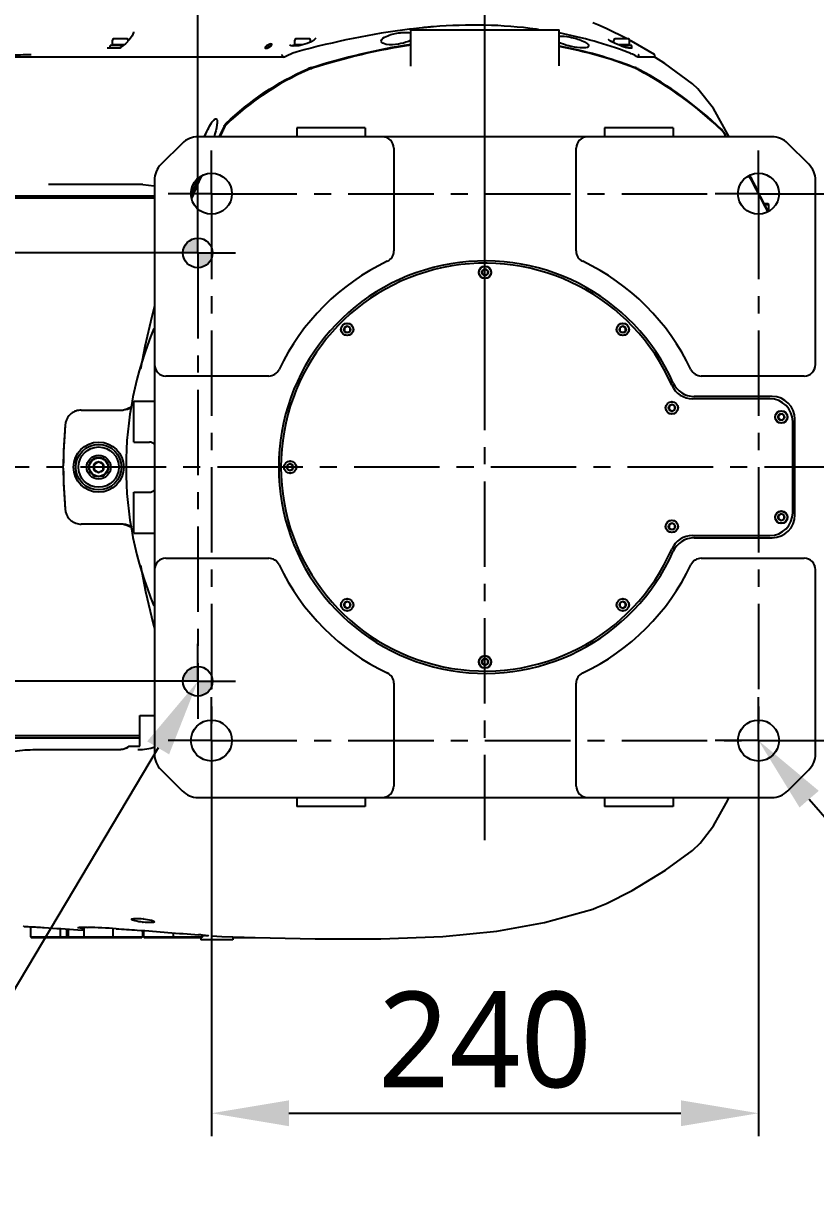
# Model space of a CAD drawing. Header units: millimetres. Extents: x 5828 to 6704, y 123 to 421.
# Drawn here: x 6432.13 to 6449.51, y 300.82 to 326.63 of the extents above; entities that cross this region are included whole.
import ezdxf
from ezdxf import colors
from ezdxf.entities.mleader import LeaderData, LeaderLine
from ezdxf.math import Vec2, Vec3

# ---------------------------------------------------------------- set-up
doc = ezdxf.new("R2010")
doc.units = ezdxf.units.MM
doc.linetypes.add('BANKLINE1', pattern=[5.5, 4, -1.5])
doc.linetypes.add('CENTER', pattern=[0.6, 0.375, -0.075, 0.075, -0.075])
for name, color, linetype in [('00_COMPONENTS', 7, 'BANKLINE1'), ('DIM', 7, 'Continuous'), ('HATCH', 7, 'Continuous'), ('中心线', 7, 'Continuous'), ('外形图', 7, 'Continuous')]:
    doc.layers.add(name, color=color, linetype=linetype)
doc.styles.add('微软雅黑', font='msyh.ttc', dxfattribs={"height": 2.1})
doc.dimstyles.new('尺寸标注_1_20比例', dxfattribs={"dimtxt": 2.1, "dimasz": 1.7, "dimexe": 0.5, "dimexo": 0.4, "dimgap": 0.5, "dimtad": 1, "dimdec": 1, "dimlfac": 20, "dimdsep": 46, "dimtxsty": '微软雅黑', "dimcen": 0.09, "dimadec": 0, "dimazin": 0, "dimtp": 0.01, "dimtm": 0.01, "dimtfac": 1, "dimtdec": 1, "dimtofl": 0, "dimtmove": 0, "dimatfit": 3, "dimfxl": 1, "dimtolj": 1, "dimarcsym": 0})

# ---------------------------------------------------------------- blocks, each defined once
blk = doc.blocks.new('*D1318')
at = {"layer": 'Defpoints', "color": 0}
for p in [(6448.255, 322.891), (6459.806, 322.891), (6448.255, 310.891)]:
    blk.add_point(p, dxfattribs=at)
at = {"layer": '外形图', "color": 0, "linetype": 'Continuous', "lineweight": -2}
for p, q in [((6448.655, 322.891), (6460.306, 322.891)), ((6459.806, 312.591), (6459.806, 321.191)), ((6448.655, 310.891), (6460.306, 310.891))]:
    blk.add_line(p, q, dxfattribs=at)
at = {"layer": '外形图', "color": 0}
for points in [[(6460.089, 321.191), (6459.522, 321.191), (6459.806, 322.891)], [(6459.522, 312.591), (6460.089, 312.591), (6459.806, 310.891)]]:
    blk.add_solid(points, dxfattribs=at)
at = {"layer": '外形图', "color": 0, "insert": (6457.135, 316.891), "char_height": 2.1, "attachment_point": 2, "rotation": 90, "style": '微软雅黑'}
blk.add_mtext('\\A1;240', dxfattribs=at)
blk = doc.blocks.new('*D1319')
at = {"layer": 'Defpoints', "color": 0}
for p in [(6436.255, 310.891), (6448.255, 310.891), (6448.255, 302.711)]:
    blk.add_point(p, dxfattribs=at)
at = {"layer": '外形图', "color": 0, "linetype": 'Continuous', "lineweight": -2}
for p, q in [((6436.255, 310.491), (6436.255, 302.211)), ((6448.255, 310.491), (6448.255, 302.211)), ((6437.955, 302.711), (6446.555, 302.711))]:
    blk.add_line(p, q, dxfattribs=at)
at = {"layer": '外形图', "color": 0}
for points in [[(6437.955, 302.994), (6437.955, 302.427), (6436.255, 302.711)], [(6446.555, 302.427), (6446.555, 302.994), (6448.255, 302.711)]]:
    blk.add_solid(points, dxfattribs=at)
at = {"layer": '外形图', "color": 0, "insert": (6442.255, 305.381), "char_height": 2.1, "attachment_point": 2, "style": '微软雅黑'}
blk.add_mtext('\\A1;240', dxfattribs=at)
blk = doc.blocks.new('*D1370')
at = {"layer": 'Defpoints', "color": 0}
for p in [(6435.955, 321.591), (6425.059, 312.191), (6435.955, 312.191)]:
    blk.add_point(p, dxfattribs=at)
at = {"layer": 'DIM', "color": 0, "lineweight": -2}
for p, q in [((6425.059, 321.591), (6425.059, 336.301)), ((6435.555, 321.591), (6424.559, 321.591)), ((6425.059, 319.891), (6425.059, 313.891)), ((6435.555, 312.191), (6424.559, 312.191))]:
    blk.add_line(p, q, dxfattribs=at)
at = {"layer": 'DIM', "color": 0}
for points in [[(6425.342, 319.891), (6424.776, 319.891), (6425.059, 321.591)], [(6424.776, 313.891), (6425.342, 313.891), (6425.059, 312.191)]]:
    blk.add_solid(points, dxfattribs=at)
at = {"layer": 'DIM', "color": 0, "insert": (6423.468, 329.796), "char_height": 2.1, "attachment_point": 5, "rotation": 90, "style": '微软雅黑'}
blk.add_mtext('\\A1;\\A1;188±0.05', dxfattribs=at)
blk = doc.blocks.new('*D1371')
at = {"layer": 'Defpoints', "color": 0}
for p in [(6442.255, 331.592), (6442.255, 325.534), (6435.955, 321.591)]:
    blk.add_point(p, dxfattribs=at)
at = {"layer": 'DIM', "color": 0, "lineweight": -2}
for p, q in [((6435.955, 321.991), (6435.955, 332.092)), ((6442.255, 325.934), (6442.255, 332.092)), ((6434.255, 331.592), (6432.555, 331.592)), ((6435.955, 331.592), (6442.255, 331.592)), ((6442.255, 331.592), (6456.959, 331.592)), ((6443.955, 331.592), (6445.655, 331.592))]:
    blk.add_line(p, q, dxfattribs=at)
at = {"layer": 'DIM', "color": 0}
for points in [[(6434.255, 331.309), (6434.255, 331.875), (6435.955, 331.592)], [(6443.955, 331.875), (6443.955, 331.309), (6442.255, 331.592)]]:
    blk.add_solid(points, dxfattribs=at)
at = {"layer": 'DIM', "color": 0, "insert": (6450.457, 333.183), "char_height": 2.1, "attachment_point": 5, "style": '微软雅黑'}
blk.add_mtext('\\A1;\\A1;126±0.03', dxfattribs=at)
blk = doc.blocks.new('*D1372')
at = {"layer": 'Defpoints', "color": 0}
for p in [(6442.255, 337.297), (6409.405, 317.541), (6442.255, 317.541)]:
    blk.add_point(p, dxfattribs=at)
at = {"layer": 'DIM', "color": 0, "lineweight": -2}
for p, q in [((6409.405, 317.941), (6409.405, 337.797)), ((6442.255, 317.941), (6442.255, 337.797)), ((6411.105, 337.297), (6440.555, 337.297))]:
    blk.add_line(p, q, dxfattribs=at)
at = {"layer": 'DIM', "color": 0}
for points in [[(6411.105, 337.58), (6411.105, 337.013), (6409.405, 337.297)], [(6440.555, 337.013), (6440.555, 337.58), (6442.255, 337.297)]]:
    blk.add_solid(points, dxfattribs=at)
at = {"layer": 'DIM', "color": 0, "insert": (6425.83, 338.883), "char_height": 2.1, "attachment_point": 5, "style": '微软雅黑'}
blk.add_mtext('\\A1;657', dxfattribs=at)

msp = doc.modelspace()

# ---------------------------------------------------------------- hatches: boundary and pattern name
at = {"layer": 'HATCH', "linetype": 'ByBlock', "ltscale": 20}
h = msp.add_hatch(color=256, dxfattribs=at)
h.dxf.hatch_style = 1
h.paths.add_polyline_path([(6435.9551, 321.5911), (6435.9551, 321.9161, 0.4142136), (6435.6301, 321.5911)])
h = msp.add_hatch(color=256, dxfattribs=at)
h.dxf.hatch_style = 1
h.paths.add_polyline_path([(6435.9551, 321.5911), (6435.9551, 321.2661, 0.4142136), (6436.2801, 321.5911)])
h = msp.add_hatch(color=256, dxfattribs=at)
h.dxf.hatch_style = 1
h.paths.add_polyline_path([(6435.9551, 312.191), (6435.9551, 312.516, 0.4142136), (6435.6301, 312.191)])
h = msp.add_hatch(color=256, dxfattribs=at)
h.dxf.hatch_style = 1
h.paths.add_polyline_path([(6435.9551, 312.191), (6435.9551, 311.866, 0.4142136), (6436.2801, 312.191)])

# ---------------------------------------------------------------- linework, layer by layer
at = {"layer": '00_COMPONENTS', "linetype": 'CENTER', "ltscale": 5}
for p, q in [((6442.2552, 308.7029), (6442.2552, 325.5337)), ((6436.2551, 322.8911), (6436.2551, 310.891)), ((6448.2552, 322.8911), (6448.2552, 310.891)), ((6435.9551, 321.5911), (6435.9551, 312.191)), ((6436.2551, 310.891), (6448.2552, 310.891))]:
    msp.add_line(p, q, dxfattribs=at)
at = {"layer": '中心线', "linetype": 'CENTER', "ltscale": 5}
msp.add_line((6456.2586, 316.891), (6393.9368, 316.891), dxfattribs=at)
at = {"layer": '外形图', "linetype": 'Continuous'}
for p, q in [((6440.6288, 326.5053), (6440.599, 326.5017)), ((6440.6301, 325.6888), (6440.6301, 326.4912)), ((6440.6303, 326.4912), (6443.8801, 326.4912)), ((6440.8959, 326.5345), (6440.876, 326.5325)), ((6441.1237, 326.5551), (6441.1038, 326.5534)), ((6443.4013, 326.499), (6443.3816, 326.5018)), ((6443.8802, 325.6981), (6443.8802, 326.4912)), ((6444.9151, 326.5205), (6444.9151, 326.5205)), ((6445.376, 326.2887), (6444.9151, 326.5205)), ((6434.0826, 326.1584), (6434.0826, 326.2637)), ((6434.4026, 326.2887), (6434.1076, 326.2887)), ((6434.456, 326.2729), (6434.368, 326.1832)), ((6434.4276, 326.244), (6434.4276, 326.2637)), ((6434.5476, 326.4419), (6434.5476, 326.4424)), ((6438.0826, 326.1584), (6438.0826, 326.2637)), ((6438.4026, 326.2887), (6438.1076, 326.2887)), ((6438.4276, 326.2206), (6438.4276, 326.2637)), ((6445.0827, 326.2036), (6445.0827, 326.2637)), ((6445.4027, 326.2887), (6445.1077, 326.2887)), ((6445.4277, 326.1584), (6445.4277, 326.2637)), ((6433.9635, 326.0912), (6434.0328, 326.0912)), ((6434.035, 326.0912), (6434.0328, 326.0912)), ((6434.3149, 326.1412), (6434.0351, 326.1412)), ((6434.0351, 326.0912), (6434.0351, 326.1412)), ((6434.0351, 326.0912), (6434.056, 326.0912)), ((6434.0826, 326.1584), (6434.0449, 326.1448)), ((6434.056, 326.0912), (6434.1522, 326.0912)), ((6434.3367, 326.1584), (6434.0826, 326.1584)), ((6434.1522, 326.0912), (6434.243, 326.0912)), ((6434.2445, 326.0914), (6434.2424, 326.0912)), ((6434.2496, 326.0926), (6434.2445, 326.0914)), ((6434.25, 326.0927), (6434.2655, 326.0981)), ((6434.2689, 326.1046), (6434.2552, 326.0954)), ((6434.368, 326.1832), (6434.2689, 326.1046)), ((6437.9784, 326.1494), (6437.9731, 326.1592)), ((6438.0018, 326.1385), (6437.9784, 326.1494)), ((6438.0112, 326.1362), (6438.0019, 326.1384)), ((6438.0496, 326.1317), (6438.0112, 326.1362)), ((6438.1785, 326.1412), (6438.0351, 326.1412)), ((6438.0351, 326.1334), (6438.0351, 326.1412)), ((6438.0826, 326.1584), (6438.045, 326.1448)), ((6438.1273, 326.1338), (6438.0496, 326.1317)), ((6438.2578, 326.1584), (6438.0826, 326.1584)), ((6438.1685, 326.1391), (6438.1273, 326.1338)), ((6438.2493, 326.1558), (6438.1685, 326.1391)), ((6445.2406, 326.1379), (6445.1622, 326.1684)), ((6445.4277, 326.1584), (6445.1878, 326.1584)), ((6445.4752, 326.1412), (6445.2322, 326.1412)), ((6445.3698, 326.0984), (6445.3594, 326.1009)), ((6445.4042, 326.0912), (6445.4778, 326.0912)), ((6445.4277, 326.1584), (6445.4653, 326.1448)), ((6445.4752, 326.0912), (6445.4752, 326.1412)), ((6445.4949, 326.0912), (6445.4778, 326.0912)), ((6433.8803, 325.8912), (6429.4853, 325.8912)), ((6434.11, 325.8912), (6433.8803, 325.8912)), ((6437.8551, 325.8912), (6434.11, 325.8912)), ((6437.8078, 325.9302), (6437.8081, 325.9162)), ((6445.9811, 325.8912), (6445.6076, 325.8912)), ((6445.6221, 325.9039), (6445.6255, 325.9162)), ((6445.6256, 325.927), (6445.6255, 325.9162)), ((6445.9788, 325.9405), (6445.9723, 325.947)), ((6445.9817, 325.9301), (6445.9788, 325.9405)), ((6445.9817, 325.9162), (6445.9817, 325.9276)), ((6438.4497, 325.662), (6438.4597, 325.6651)), ((6445.6174, 325.629), (6445.6322, 325.6211)), ((6446.8077, 325.3011), (6446.8047, 325.3035)), ((6446.9279, 325.1953), (6446.8047, 325.3034)), ((6447.2654, 324.7607), (6446.9279, 325.1953)), ((6447.2656, 324.7604), (6447.2654, 324.7607)), ((6447.609, 324.1411), (6447.2656, 324.7604)), ((6436.5336, 324.3741), (6436.5417, 324.3903)), ((6438.1301, 324.3411), (6438.1301, 324.1411)), ((6439.63, 324.3411), (6438.1302, 324.3411)), ((6439.6301, 324.3411), (6439.6301, 324.1411)), ((6444.8802, 324.3411), (6444.8802, 324.1411)), ((6446.3801, 324.3411), (6444.8803, 324.3411)), ((6446.3802, 324.3411), (6446.3802, 324.1411)), ((6447.4796, 324.2589), (6447.4926, 324.2378)), ((6435.6086, 323.9947), (6435.1515, 323.5376)), ((6448.5481, 324.1411), (6435.9622, 324.1411)), ((6449.3588, 323.5376), (6448.9017, 323.9947)), ((6436.2551, 322.8911), (6436.2551, 323.8411)), ((6440.2551, 323.8911), (6440.2551, 321.6345)), ((6444.2552, 321.6345), (6444.2552, 323.8911)), ((6448.2552, 322.8911), (6448.2552, 323.8411)), ((6435.0051, 323.184), (6435.0051, 310.5981)), ((6448.1469, 323.1209), (6448.0564, 323.2902)), ((6448.1552, 323.1053), (6448.1469, 323.1209)), ((6448.1552, 323.1253), (6448.1633, 323.1093)), ((6449.5053, 319.1411), (6449.5053, 323.184)), ((6434.7496, 323.0911), (6432.6799, 323.0911)), ((6436.2551, 322.8911), (6435.3051, 322.8911)), ((6436.2551, 322.8911), (6436.2551, 321.9411)), ((6448.2552, 322.8911), (6447.3052, 322.8911)), ((6448.2552, 322.8911), (6449.2053, 322.8911)), ((6448.2552, 322.8911), (6448.2552, 321.9411)), ((6435.0051, 322.8411), (6429.38, 322.8411)), ((6435.0051, 322.7911), (6429.38, 322.7911)), ((6448.4652, 322.6661), (6448.3849, 322.6661)), ((6448.4802, 322.6511), (6448.3925, 322.6511)), ((6448.4802, 322.6511), (6448.4652, 322.6661)), ((6448.4802, 322.5042), (6448.4802, 322.6511)), ((6435.9551, 321.5911), (6435.9551, 322.4161)), ((6435.9551, 321.5911), (6435.1301, 321.5911)), ((6435.9551, 321.5911), (6436.7801, 321.5911)), ((6435.9551, 321.5911), (6435.9551, 320.7661)), ((6442.2552, 321.2378), (6442.193, 321.202)), ((6442.193, 321.202), (6442.193, 321.1302)), ((6442.193, 321.1302), (6442.2552, 321.0943)), ((6442.3173, 321.202), (6442.2552, 321.2378)), ((6442.2552, 321.0943), (6442.3173, 321.1302)), ((6442.3173, 321.1302), (6442.3173, 321.202)), ((6439.2322, 319.9857), (6439.1701, 319.9498)), ((6439.1701, 319.9498), (6439.1701, 319.8781)), ((6439.1701, 319.8781), (6439.2322, 319.8422)), ((6439.2944, 319.9498), (6439.2322, 319.9857)), ((6439.2322, 319.8422), (6439.2944, 319.8781)), ((6439.2944, 319.8781), (6439.2944, 319.9498)), ((6445.2781, 319.9857), (6445.2159, 319.9498)), ((6445.2159, 319.9498), (6445.2159, 319.8781)), ((6445.2159, 319.8781), (6445.2781, 319.8422)), ((6445.3402, 319.9498), (6445.2781, 319.9857)), ((6445.2781, 319.8422), (6445.3402, 319.8781)), ((6445.3402, 319.8781), (6445.3402, 319.9498)), ((6449.5053, 319.0425), (6449.5053, 319.0428)), ((6437.5117, 318.8911), (6435.2551, 318.8911)), ((6449.2553, 318.8911), (6446.9986, 318.8911)), ((6434.5551, 318.3411), (6435.0051, 318.3411)), ((6434.5551, 317.441), (6434.5551, 318.3411)), ((6446.3552, 318.2628), (6446.2931, 318.2269)), ((6446.2931, 318.2269), (6446.2931, 318.1552)), ((6446.4174, 318.2269), (6446.3552, 318.2628)), ((6446.4174, 318.1552), (6446.4174, 318.2269)), ((6448.5052, 318.3911), (6446.8105, 318.3911)), ((6448.5552, 318.4411), (6446.843, 318.4411)), ((6433.3944, 318.1411), (6434.3144, 318.1411)), ((6446.2931, 318.1552), (6446.3552, 318.1193)), ((6446.3552, 318.1193), (6446.4174, 318.1552)), ((6448.7553, 318.0628), (6448.6931, 318.0269)), ((6448.6931, 318.0269), (6448.6931, 317.9552)), ((6448.8174, 318.0269), (6448.7553, 318.0628)), ((6448.8174, 317.9552), (6448.8174, 318.0269)), ((6448.6931, 317.9552), (6448.7553, 317.9193)), ((6448.7553, 317.9193), (6448.8174, 317.9552)), ((6449.0053, 315.891), (6449.0053, 317.8911)), ((6449.0553, 315.841), (6449.0553, 317.9411)), ((6434.5551, 317.441), (6434.8951, 317.441)), ((6433.7801, 317.0055), (6433.6809, 316.9483)), ((6433.6809, 316.9483), (6433.6809, 316.8338)), ((6433.8792, 316.9483), (6433.7801, 317.0055)), ((6433.8792, 316.8338), (6433.8792, 316.9483)), ((6437.9801, 316.9628), (6437.918, 316.9269)), ((6437.918, 316.9269), (6437.918, 316.8552)), ((6438.0422, 316.9269), (6437.9801, 316.9628)), ((6438.0422, 316.8552), (6438.0422, 316.9269)), ((6433.0051, 316.8649), (6433.0051, 316.9172)), ((6433.6809, 316.8338), (6433.7801, 316.7765)), ((6433.7801, 316.7765), (6433.8792, 316.8338)), ((6437.918, 316.8552), (6437.9801, 316.8193)), ((6437.9801, 316.8193), (6438.0422, 316.8552)), ((6434.5551, 316.341), (6434.8951, 316.341)), ((6434.5551, 315.441), (6434.5551, 316.341)), ((6433.0457, 315.9607), (6433.0457, 315.9607)), ((6434.3144, 315.641), (6433.3944, 315.641)), ((6446.3552, 315.6628), (6446.2931, 315.6269)), ((6446.4174, 315.6269), (6446.3552, 315.6628)), ((6448.7553, 315.8628), (6448.6931, 315.8269)), ((6448.6931, 315.8269), (6448.6931, 315.7551)), ((6448.6931, 315.7551), (6448.7553, 315.7193)), ((6448.8174, 315.8269), (6448.7553, 315.8628)), ((6448.7553, 315.7193), (6448.8174, 315.7551)), ((6448.8174, 315.7551), (6448.8174, 315.8269)), ((6434.5551, 315.441), (6435.0051, 315.441)), ((6446.2931, 315.6269), (6446.2931, 315.5551)), ((6446.2931, 315.5551), (6446.3552, 315.5193)), ((6446.3552, 315.5193), (6446.4174, 315.5551)), ((6446.4174, 315.5551), (6446.4174, 315.6269)), ((6446.8105, 315.391), (6448.5052, 315.391)), ((6446.843, 315.341), (6448.5552, 315.341)), ((6435.2551, 314.891), (6437.5117, 314.891)), ((6446.9986, 314.891), (6449.2553, 314.891)), ((6449.5053, 314.7392), (6449.5053, 314.7395)), ((6449.5053, 310.5981), (6449.5053, 314.641)), ((6439.2322, 313.9399), (6439.1701, 313.904)), ((6439.1701, 313.904), (6439.1701, 313.8322)), ((6439.1701, 313.8322), (6439.2322, 313.7964)), ((6439.2944, 313.904), (6439.2322, 313.9399)), ((6439.2322, 313.7964), (6439.2944, 313.8322)), ((6439.2944, 313.8322), (6439.2944, 313.904)), ((6445.2781, 313.9399), (6445.2159, 313.904)), ((6445.2159, 313.904), (6445.2159, 313.8322)), ((6445.2159, 313.8322), (6445.2781, 313.7964)), ((6445.3402, 313.904), (6445.2781, 313.9399)), ((6445.2781, 313.7964), (6445.3402, 313.8322)), ((6445.3402, 313.8322), (6445.3402, 313.904)), ((6435.9551, 312.191), (6435.9551, 313.016)), ((6442.2552, 312.6877), (6442.193, 312.6519)), ((6442.193, 312.6519), (6442.193, 312.5801)), ((6442.193, 312.5801), (6442.2552, 312.5442)), ((6442.3173, 312.6519), (6442.2552, 312.6877)), ((6442.2552, 312.5442), (6442.3173, 312.5801)), ((6442.3173, 312.5801), (6442.3173, 312.6519)), ((6435.9551, 312.191), (6435.1301, 312.191)), ((6435.9551, 312.191), (6436.7801, 312.191)), ((6435.9551, 312.191), (6435.9551, 311.366)), ((6440.2551, 312.1476), (6440.2551, 309.8909)), ((6444.2552, 309.8909), (6444.2552, 312.1476)), ((6436.2551, 310.891), (6436.2551, 311.841)), ((6448.2552, 310.891), (6448.2552, 311.841)), ((6434.6861, 311.441), (6435.0051, 311.441)), ((6434.6861, 310.766), (6434.6861, 311.441)), ((6434.6861, 310.991), (6429.38, 310.991)), ((6434.6861, 310.941), (6429.3801, 310.941)), ((6434.4095, 310.7394), (6434.3722, 310.7166)), ((6434.3854, 310.7237), (6434.4095, 310.7394)), ((6434.4095, 310.7394), (6434.4104, 310.7401)), ((6434.4104, 310.7401), (6434.4301, 310.7564)), ((6434.4402, 310.766), (6434.6861, 310.766)), ((6436.2551, 310.891), (6435.3051, 310.891)), ((6436.2551, 310.891), (6437.2051, 310.891)), ((6436.2551, 310.891), (6436.2551, 309.9409)), ((6448.2552, 310.891), (6447.3052, 310.891)), ((6448.2552, 310.891), (6449.2053, 310.891)), ((6448.2552, 310.891), (6448.2552, 309.9409)), ((6432.3336, 310.691), (6434.2629, 310.691)), ((6434.3123, 310.696), (6434.2629, 310.691)), ((6434.3722, 310.7166), (6434.3123, 310.696)), ((6435.1515, 310.2445), (6435.6086, 309.7874)), ((6448.9017, 309.7874), (6449.3588, 310.2445)), ((6435.9622, 309.6409), (6448.5481, 309.6409)), ((6438.1301, 309.6409), (6438.1301, 309.4409)), ((6439.6301, 309.6409), (6439.6301, 309.4409)), ((6444.8802, 309.6409), (6444.8802, 309.4409)), ((6446.3802, 309.6409), (6446.3802, 309.4409)), ((6439.63, 309.4409), (6438.1302, 309.4409)), ((6446.3801, 309.4409), (6444.8803, 309.4409)), ((6447.2656, 309.0218), (6447.2657, 309.022)), ((6446.2167, 308.0445), (6446.8077, 308.481)), ((6446.7143, 308.4068), (6446.7267, 308.4166)), ((6446.804, 308.4781), (6446.8077, 308.4811)), ((6444.6185, 307.1933), (6444.6178, 307.193)), ((6444.9224, 307.315), (6444.921, 307.3144)), ((6432.1323, 306.8115), (6432.1319, 306.8116)), ((6432.283, 306.8044), (6432.283, 306.5809)), ((6432.933, 306.7642), (6432.933, 306.5809)), ((6433.0729, 306.7554), (6433.0729, 306.5809)), ((6433.1095, 306.7531), (6433.1095, 306.5809)), ((6433.3199, 306.7399), (6433.454, 306.7318)), ((6433.454, 306.7618), (6433.4075, 306.7676)), ((6433.454, 306.7933), (6433.454, 306.5809)), ((6434.0937, 306.7647), (6434.0937, 306.5809)), ((6434.7437, 306.7221), (6434.7437, 306.5809)), ((6434.7664, 306.6632), (6434.7437, 306.6644)), ((6434.7664, 306.7205), (6434.7664, 306.5809)), ((6435.4164, 306.67), (6435.4164, 306.5809)), ((6436.0562, 306.6206), (6436.0562, 306.5809)), ((6436.1026, 306.6078), (6436.0571, 306.6092)), ((6432.283, 306.5809), (6434.7437, 306.5809)), ((6432.283, 306.5809), (6432.298, 306.5659)), ((6432.298, 306.5659), (6434.7287, 306.5659)), ((6432.933, 306.5809), (6432.918, 306.5659)), ((6433.0729, 306.5809), (6433.0579, 306.5659)), ((6433.1095, 306.5809), (6433.1245, 306.5659)), ((6433.454, 306.5809), (6433.469, 306.5659)), ((6434.0989, 306.5758), (6434.089, 306.5659)), ((6434.0937, 306.5809), (6434.1087, 306.5659)), ((6434.7437, 306.5809), (6434.7287, 306.5659)), ((6434.7664, 306.5809), (6436.0562, 306.5809)), ((6434.7664, 306.5809), (6434.7814, 306.5659)), ((6434.7814, 306.5659), (6436.0412, 306.5659)), ((6435.4164, 306.5809), (6435.4014, 306.5659)), ((6435.4113, 306.5758), (6435.4212, 306.5659)), ((6436.0231, 306.5659), (6436.0231, 306.5159)), ((6436.7231, 306.5159), (6436.0231, 306.5159)), ((6436.0562, 306.5809), (6436.0412, 306.5659)), ((6436.2393, 306.6014), (6436.3731, 306.5965)), ((6436.3731, 306.5965), (6436.4792, 306.5927)), ((6436.7231, 306.5852), (6436.7231, 306.5159)), ((6436.7231, 306.5659), (6437.2121, 306.5659)), ((6437.2161, 306.5699), (6437.2122, 306.5659))]:
    msp.add_line(p, q, dxfattribs=at)
at = {"layer": '外形图', "linetype": 'CENTER', "ltscale": 5}
msp.add_line((6436.2551, 322.8911), (6447.3052, 322.8911), dxfattribs=at)
at = {"layer": '外形图', "linetype": 'Continuous'}
for points in [[(6444.915, 326.5205), (6444.7321, 326.5978), (6444.62, 326.6383)], [(6434.5476, 326.4419), (6434.5461, 326.4287), (6434.5178, 326.3584), (6434.456, 326.2729)], [(6438.4431, 326.2273), (6438.3542, 326.1885), (6438.2493, 326.1558)], [(6438.543, 326.3084), (6438.5395, 326.2994), (6438.5077, 326.2672), (6438.4431, 326.2273)], [(6444.9743, 326.2658), (6444.9682, 326.2722), (6444.9692, 326.2673)], [(6445.0412, 326.2238), (6445.0019, 326.246), (6444.9777, 326.2629), (6444.9743, 326.2658)], [(6445.1622, 326.1684), (6445.0952, 326.1974), (6445.0412, 326.2238)], [(6445.9723, 325.947), (6445.4667, 326.2431), (6445.4273, 326.2629)], [(6434.2431, 326.0912), (6434.2452, 326.0914), (6434.2476, 326.0919), (6434.2492, 326.0924)], [(6434.2552, 326.0953), (6434.2502, 326.0928), (6434.2496, 326.0926)], [(6445.3878, 326.0942), (6445.3793, 326.0961), (6445.3698, 326.0984)], [(6445.4048, 326.0912), (6445.4047, 326.0912), (6445.4011, 326.0916), (6445.3952, 326.0927), (6445.3878, 326.0942)], [(6437.8078, 325.9303), (6437.8079, 325.934), (6437.8082, 325.9372), (6437.8087, 325.9402), (6437.8094, 325.9429), (6437.8103, 325.9452), (6437.8115, 325.9471)], [(6437.8081, 325.9162), (6437.813, 325.9034), (6437.8256, 325.8945), (6437.8426, 325.8912)], [(6445.6047, 325.8927), (6445.6125, 325.8947), (6445.6221, 325.9039)], [(6445.6191, 325.9469), (6445.621, 325.9452), (6445.6226, 325.943), (6445.6239, 325.9404), (6445.6249, 325.9374), (6445.6255, 325.934), (6445.6257, 325.9294)], [(6446.8077, 325.3011), (6446.2024, 325.7473), (6445.9816, 325.8912)], [(6434.7497, 323.0911), (6434.9946, 323.0627), (6435.0051, 323.0577)], [(6435.0051, 320.4281), (6434.9455, 320.1948), (6434.7923, 319.5392), (6434.7007, 319.0433)], [(6434.5021, 318.2248), (6434.4593, 318.1925), (6434.396, 318.162), (6434.3267, 318.1446), (6434.3143, 318.1437)], [(6433.0457, 317.8213), (6433.0344, 317.6803), (6433.0104, 317.2264), (6433.0051, 316.9172)], [(6433.0051, 316.8649), (6433.0104, 316.5557), (6433.0344, 316.1018), (6433.0457, 315.9607)], [(6434.3264, 315.6375), (6434.399, 315.619), (6434.4642, 315.5865), (6434.5002, 315.5583)], [(6434.7004, 314.74), (6434.8097, 314.1618), (6434.9791, 313.454), (6435.0051, 313.3525)], [(6434.4399, 310.766), (6434.4319, 310.758), (6434.4104, 310.7401)], [(6447.2656, 309.0218), (6447.546, 309.516), (6447.6145, 309.6409)], [(6446.804, 308.478), (6446.9764, 308.6351), (6447.2657, 309.022)], [(6444.921, 307.3144), (6445.4838, 307.5984), (6446.2167, 308.0445)], [(6436.4792, 306.5928), (6437.2165, 306.5699), (6438.5283, 306.542), (6439.9736, 306.5396), (6441.3297, 306.5877), (6442.515, 306.7042), (6443.5595, 306.8943), (6444.6185, 307.1933)], [(6444.6178, 307.193), (6444.7036, 307.2236), (6444.9224, 307.3149)]]:
    msp.add_lwpolyline(points, dxfattribs=at)
for centre, radius in [((6436.2551, 322.8911), 0.45), ((6448.2552, 322.8911), 0.45), ((6435.9551, 321.5911), 0.325), ((6442.2552, 321.1661), 0.1375), ((6442.2552, 321.1661), 0.1325), ((6442.2552, 321.1661), 0.0718), ((6439.2322, 319.914), 0.1375), ((6439.2322, 319.914), 0.1325), ((6445.2781, 319.914), 0.1375), ((6445.2781, 319.914), 0.1325), ((6439.2322, 319.914), 0.0718), ((6445.2781, 319.914), 0.0718), ((6446.3552, 318.1911), 0.1375), ((6446.3552, 318.1911), 0.1325), ((6446.3552, 318.1911), 0.0718), ((6448.7553, 317.9911), 0.1375), ((6448.7553, 317.9911), 0.1325), ((6448.7553, 317.9911), 0.0718), ((6433.7801, 316.891), 0.55), ((6433.7801, 316.891), 0.5), ((6433.7801, 316.891), 0.4423), ((6433.7801, 316.891), 0.2625), ((6433.7801, 316.891), 0.2125), ((6433.7801, 316.891), 0.2025), ((6433.7801, 316.891), 0.1145), ((6437.9801, 316.891), 0.1375), ((6437.9801, 316.891), 0.1325), ((6437.9801, 316.891), 0.0718), ((6448.7553, 315.791), 0.1375), ((6448.7553, 315.791), 0.1325), ((6446.3552, 315.591), 0.1375), ((6446.3552, 315.591), 0.1325), ((6446.3552, 315.591), 0.0718), ((6448.7553, 315.791), 0.0718), ((6439.2322, 313.8681), 0.1375), ((6439.2322, 313.8681), 0.1325), ((6439.2322, 313.8681), 0.0718), ((6445.2781, 313.8681), 0.1375), ((6445.2781, 313.8681), 0.1325), ((6445.2781, 313.8681), 0.0718), ((6442.2552, 312.616), 0.1375), ((6442.2552, 312.616), 0.1325), ((6442.2552, 312.616), 0.0718), ((6435.9551, 312.191), 0.325), ((6436.2551, 310.891), 0.45), ((6448.2552, 310.891), 0.45)]:
    msp.add_circle(centre, radius, dxfattribs=at)
for centre, radius, start, end in [((6442.2292, 313.1133), 13.4873, 95.75825, 96.81447), ((6442.1712, 313.6822), 12.9154, 95.20356, 95.66665), ((6442.1453, 313.9664), 12.6301, 94.73007, 95.20355), ((6442.0671, 317.017), 9.5755, 81.81033, 81.99067), ((6434.1076, 326.2637), 0.025, 90, 180), ((6434.4026, 326.2637), 0.025, 0, 90), ((6438.1076, 326.2637), 0.025, 90, 180), ((6438.4026, 326.2637), 0.025, 0, 90), ((6445.1077, 326.2637), 0.025, 90, 180), ((6445.4027, 326.2637), 0.025, 0, 90), ((6434.0501, 326.1307), 0.015, 110, 135.55634), ((6440.4511, 320.368), 6.1028, 113.26134, 115.175), ((6438.0501, 326.1307), 0.015, 110, 135.55634), ((6438.3261, 325.3102), 0.7231, 105.10089, 113.2246), ((6445.6632, 327.2779), 1.2162, 249.65114, 254.36865), ((6445.577, 326.9718), 0.8981, 254.4043, 256.15643), ((6445.0537, 325.0895), 0.9663, 63.27224, 69.35511), ((6445.4602, 326.1307), 0.015, 44.44366, 70), ((6431.8082, 346.6329), 20.6918, 270.07262, 271.36503), ((6441.8081, 318.644), 8.1827, 62.33307, 63.27294), ((6445.9567, 325.9162), 0.025, 270, 0), ((6438.7105, 324.8217), 0.8798, 110.52585, 113.77891), ((6438.7584, 324.7111), 0.977, 107.40967, 113.85259), ((6438.7147, 324.8104), 0.8919, 107.2857, 110.52429), ((6445.1998, 324.85), 0.8839, 65.15418, 68.47879), ((6445.1982, 324.8165), 0.9005, 61.69209, 68.42943), ((6445.1959, 324.8417), 0.8931, 61.83804, 65.15337), ((6441.6604, 318.2514), 8.3581, 46.11743, 61.68246), ((6441.6774, 318.2829), 8.3361, 46.20853, 61.67846), ((6436.7008, 324.3104), 0.1781, 143.83921, 153.329), ((6436.6959, 324.314), 0.172, 138.44405, 143.83845), ((6436.6898, 324.3194), 0.1638, 133.84693, 138.44198), ((6458.7826, 313.2181), 24.8893, 153.37013, 153.96373), ((6458.4556, 313.2626), 24.5586, 153.12025, 153.70243), ((6442.2552, 316.891), 7.8751, 109.41015, 109.4232), ((6447.3027, 324.151), 0.2071, 38.76746, 46.14502), ((6447.2973, 324.1466), 0.2142, 31.65075, 38.78928), ((6425.8655, 310.8567), 25.4257, 31.50176, 31.74631), ((6425.6654, 310.8107), 25.6264, 31.34795, 31.59805), ((6435.9622, 323.6411), 0.5, 90, 135), ((6440.0051, 323.8911), 0.25, 359.99989, 90.00025), ((6444.5052, 323.8911), 0.25, 89.99975, 180.00011), ((6448.5481, 323.6411), 0.5, 45, 90), ((6435.5051, 323.184), 0.5, 135, 180), ((6449.0053, 323.184), 0.5, 0, 45), ((6457.3205, 313.8778), 23.285, 156.20068, 157.46331), ((6457.0488, 313.9042), 23.0123, 155.95055, 157.30215), ((6430.5968, 313.579), 19.9662, 26.52472, 29.08582), ((6430.4597, 313.5539), 20.102, 26.41424, 28.95783), ((6423.9827, 310.9746), 27.0546, 26.84296, 27.0917), ((6421.2247, 309.5777), 30.1462, 26.70506, 26.84494), ((6417.9161, 307.9153), 33.8489, 26.48175, 26.67174), ((6437.5147, 317.1294), 12.1992, 26.10818, 26.98968), ((6440.0051, 321.6345), 0.25, 295.37693, 0), ((6444.5052, 321.6345), 0.25, 180, 244.62307), ((6442.2552, 316.891), 4.5251, 24.07676, 335.92324), ((6442.2552, 316.891), 5.0001, 115.37693, 154.62307), ((6442.2552, 316.891), 4.4751, 23.7039, 336.2961), ((6442.2552, 316.891), 5.0001, 25.37693, 64.62307), ((6442.2552, 316.891), 7.8751, 157.2754, 202.7246), ((6435.2551, 319.1411), 0.25, 179.99975, 270.00011), ((6437.5117, 319.1411), 0.25, 270, 334.62307), ((6446.9986, 319.1411), 0.25, 205.37693, 270), ((6449.2553, 319.1411), 0.25, 270, 0), ((6446.843, 318.9411), 0.5, 204.07676, 270), ((6446.8105, 318.8911), 0.5, 203.7039, 270), ((6448.5052, 317.8911), 0.5, 0, 90), ((6448.5552, 317.9411), 0.5, 0, 90), ((6433.3947, 317.7909), 0.3503, 134.68891, 153.85408), ((6433.3956, 317.7898), 0.3516, 127.69525, 134.67788), ((6433.3948, 317.7905), 0.3506, 114.87774, 127.6666), ((6433.3943, 317.7914), 0.3497, 108.78383, 114.86595), ((6433.3948, 317.7886), 0.3524, 90.06398, 108.7187), ((6443.7353, 316.8875), 10.7303, 175.00727, 179.84184), ((6433.3948, 317.7909), 0.3504, 166.2472, 175.00347), ((6433.3954, 317.7908), 0.351, 153.89096, 166.25541), ((6434.8951, 317.295), 0.146, 40.39136, 90), ((6443.7354, 316.8945), 10.7304, 180.15819, 184.99271), ((6434.8951, 316.4871), 0.146, 270, 319.60864), ((6433.3948, 315.9912), 0.3504, 184.99654, 193.75291), ((6433.3954, 315.9913), 0.351, 193.7447, 206.10915), ((6433.3947, 315.9912), 0.3503, 206.14602, 225.31116), ((6433.3956, 315.9922), 0.3516, 225.3222, 232.30479), ((6433.3948, 315.9916), 0.3506, 232.33344, 245.12232), ((6433.3943, 315.9907), 0.3497, 245.13411, 251.21619), ((6433.3948, 315.9934), 0.3524, 251.28131, 269.93601), ((6448.5052, 315.891), 0.5, 270, 0), ((6448.5552, 315.841), 0.5, 270, 0), ((6446.8105, 314.891), 0.5, 90, 156.2961), ((6446.843, 314.841), 0.5, 90, 155.92324), ((6435.2551, 314.641), 0.25, 89.99989, 180.00025), ((6437.5117, 314.641), 0.25, 25.37693, 90), ((6446.9986, 314.641), 0.25, 90, 154.62307), ((6449.2553, 314.641), 0.25, 0, 90), ((6442.2552, 316.891), 5.0001, 205.37693, 244.62307), ((6442.2552, 316.891), 5.0001, 295.37693, 334.62307), ((6440.0051, 312.1476), 0.25, 0, 64.62307), ((6444.5052, 312.1476), 0.25, 115.37693, 180), ((6435.5051, 310.5981), 0.5, 180, 225), ((6449.0053, 310.5981), 0.5, 315, 0), ((6435.9622, 310.141), 0.5, 225, 270), ((6440.0051, 309.8909), 0.25, 269.99975, 0.00011), ((6444.5052, 309.8909), 0.25, 179.99989, 270.00025), ((6448.5481, 310.141), 0.5, 270, 315), ((6442.2552, 316.891), 7.8751, 250.53158, 250.58985), ((6434.9391, 308.6974), 1.8039, 263.83853, 264.14425), ((6434.5842, 305.4584), 1.5296, 83.18939, 83.58505), ((6450.033, 576.6242), 270.4012, 266.300901, 266.456388), ((6432.3391, 275.4703), 31.3437, 86.66222, 87.8095), ((6435.0994, 294.5714), 12.0871, 85.44254, 85.85528)]:
    msp.add_arc(centre, radius, start, end, dxfattribs=at)
for points in [[(6440.599, 326.5017), (6439.7684, 326.4007), (6438.9455, 326.2268), (6438.1377, 326.0084)], [(6443.3816, 326.5018), (6442.6359, 326.6051), (6441.8741, 326.6159), (6441.1237, 326.5551)], [(6445.3943, 325.9937), (6444.904, 326.1784), (6444.3956, 326.3198), (6443.8812, 326.4191)], [(6437.5052, 326.1621), (6437.4938, 326.1568), (6437.4712, 326.144), (6437.443, 326.1209), (6437.4285, 326.0992), (6437.431, 326.0856), (6437.4466, 326.0811), (6437.4727, 326.0853), (6437.4942, 326.0937), (6437.5052, 326.099)], [(6437.4428, 326.1008), (6437.4425, 326.1195), (6437.4645, 326.1323), (6437.4801, 326.1427)], [(6437.5052, 326.1043), (6437.4903, 326.0971), (6437.4741, 326.0906), (6437.4576, 326.0907)], [(6437.5052, 326.099), (6437.5166, 326.1044), (6437.5391, 326.1173), (6437.5674, 326.1401), (6437.5821, 326.1611), (6437.5794, 326.1742), (6437.5637, 326.1788), (6437.5376, 326.1751), (6437.5161, 326.1672), (6437.5052, 326.1621)], [(6437.5052, 326.1569), (6437.5201, 326.1638), (6437.5363, 326.17), (6437.5527, 326.1697)], [(6437.5677, 326.1598), (6437.568, 326.1413), (6437.5458, 326.1289), (6437.5304, 326.1186)], [(6438.4597, 325.6651), (6439.1693, 325.8855), (6439.895, 326.0648), (6440.6301, 326.1729)], [(6440.6291, 326.1543), (6439.8963, 326.0454), (6439.173, 325.8651), (6438.4661, 325.6434)], [(6443.881, 326.1358), (6444.441, 326.0343), (6444.9946, 325.881), (6445.524, 325.6723)], [(6445.5292, 325.654), (6444.9983, 325.8638), (6444.4428, 326.0178), (6443.8811, 326.1195)], [(6436.5763, 324.4375), (6437.091, 324.9316), (6437.7029, 325.3391), (6438.3558, 325.6268)], [(6438.3633, 325.6047), (6437.7107, 325.3159), (6437.0992, 324.9074), (6436.5847, 324.4128)], [(6436.5847, 324.4128), (6436.5708, 324.3994), (6436.5591, 324.3833), (6436.5503, 324.3661)], [(6447.4872, 324.2346), (6447.4779, 324.2495), (6447.4668, 324.2635), (6447.4541, 324.2756)], [(6435.9541, 323.2196), (6435.9074, 323.1145), (6435.8596, 323.0098), (6435.8097, 322.9063)], [(6448.3852, 322.6657), (6448.3102, 322.8131), (6448.2331, 322.9594), (6448.1552, 323.1053)], [(6434.5098, 318.2005), (6434.4533, 318.1626), (6434.3825, 318.1411), (6434.3144, 318.1411)], [(6434.3144, 315.641), (6434.3825, 315.641), (6434.4533, 315.6195), (6434.5098, 315.5815)], [(6434.64, 310.691), (6434.7776, 310.691), (6434.9013, 310.7101), (6435.0054, 310.755)]]:
    msp.add_open_spline(points, degree=3, dxfattribs=at)
for points, knots in [([(6439.9801, 326.2401), (6439.9801, 326.2897), (6440.1399, 326.3776), (6440.2632, 326.4064), (6440.3551, 326.4196)], [0, 0, 0, 0, 0.3484603, 1, 1, 1, 1]), ([(6440.3551, 326.1752), (6440.267, 326.1605), (6440.1554, 326.1407), (6439.9801, 326.1972), (6439.9801, 326.2401)], [0, 0, 0, 0, 0.6757071, 1, 1, 1, 1]), ([(6440.3551, 326.4196), (6440.3806, 326.4233), (6440.4722, 326.4333), (6440.566, 326.4341), (6440.6313, 326.4214)], [0, 0, 0, 0, 0.2791566, 1, 1, 1, 1]), ([(6440.631, 326.2601), (6440.6125, 326.2507), (6440.5241, 326.2118), (6440.4297, 326.1877), (6440.3551, 326.1752)], [0, 0, 0, 0, 0.215859, 1, 1, 1, 1]), ([(6443.8797, 326.3502), (6443.8991, 326.3517), (6443.9918, 326.3528), (6444.0839, 326.3384), (6444.1552, 326.3226)], [0, 0, 0, 0, 0.2104612, 1, 1, 1, 1]), ([(6444.1552, 326.3226), (6444.2464, 326.3024), (6444.3698, 326.2638), (6444.4904, 326.1978), (6444.5302, 326.1572), (6444.5302, 326.1396)], [0, 0, 0, 0, 0.6548903, 0.8763978, 1, 1, 1, 1]), ([(6437.4452, 326.0946), (6437.4445, 326.0954), (6437.4432, 326.0974), (6437.4428, 326.0996), (6437.4428, 326.1008)], [0, 0, 0, 0, 0.4916297, 1, 1, 1, 1]), ([(6437.4576, 326.0907), (6437.4551, 326.0907), (6437.4506, 326.0911), (6437.4465, 326.0933), (6437.4452, 326.0946)], [0, 0, 0, 0, 0.5715891, 1, 1, 1, 1]), ([(6437.4801, 326.1427), (6437.4841, 326.1454), (6437.4923, 326.1504), (6437.5009, 326.1549), (6437.5052, 326.1569)], [0, 0, 0, 0, 0.498865, 1, 1, 1, 1]), ([(6437.5304, 326.1186), (6437.5264, 326.1159), (6437.5182, 326.1109), (6437.5096, 326.1064), (6437.5052, 326.1043)], [0, 0, 0, 0, 0.4988612, 1, 1, 1, 1]), ([(6437.5527, 326.1697), (6437.5553, 326.1697), (6437.5598, 326.1692), (6437.5639, 326.1671), (6437.5652, 326.1658)], [0, 0, 0, 0, 0.5730976, 1, 1, 1, 1]), ([(6437.5652, 326.1658), (6437.566, 326.165), (6437.5673, 326.1631), (6437.5677, 326.1609), (6437.5677, 326.1598)], [0, 0, 0, 0, 0.4935801, 1, 1, 1, 1]), ([(6444.1552, 326.1213), (6444.1288, 326.1269), (6444.034, 326.15), (6443.9405, 326.1813), (6443.8775, 326.2134)], [0, 0, 0, 0, 0.2762299, 1, 1, 1, 1]), ([(6444.5302, 326.1396), (6444.5302, 326.1001), (6444.3376, 326.0841), (6444.2424, 326.1027), (6444.1552, 326.1213)], [0, 0, 0, 0, 0.3068177, 1, 1, 1, 1]), ([(6436.0996, 324.1413), (6436.1236, 324.1947), (6436.1725, 324.2971), (6436.2397, 324.4242), (6436.2971, 324.4968), (6436.3359, 324.5481), (6436.3846, 324.5232), (6436.3801, 324.492), (6436.3801, 324.4754)], [0, 0, 0, 0, 0.3185093, 0.6231715, 0.7579351, 0.8551951, 0.9101862, 1, 1, 1, 1]), ([(6436.3801, 324.4754), (6436.3801, 324.4505), (6436.3672, 324.3369), (6436.3367, 324.2266), (6436.3111, 324.1413)], [0, 0, 0, 0, 0.218549, 1, 1, 1, 1]), ([(6431.4735, 310.5368), (6431.4625, 310.5518), (6431.5283, 310.5674), (6431.582, 310.5838), (6431.6753, 310.6042), (6431.7783, 310.6267), (6431.9229, 310.6542), (6432.1072, 310.6813), (6432.2575, 310.691), (6432.3336, 310.691)], [0, 0, 0, 0, 0.0636059, 0.1203524, 0.2415782, 0.3638711, 0.4878746, 0.7407801, 1, 1, 1, 1]), ([(6434.5051, 306.9658), (6434.5051, 306.9735), (6434.5385, 306.9839), (6434.613, 306.9891), (6434.6964, 306.9851), (6434.7551, 306.9785)], [0, 0, 0, 0, 0.0899782, 0.3042864, 1, 1, 1, 1]), ([(6434.7455, 306.9038), (6434.6881, 306.91), (6434.6081, 306.9217), (6434.5355, 306.9434), (6434.5051, 306.9577), (6434.5051, 306.9658)], [0, 0, 0, 0, 0.6878189, 0.9035039, 1, 1, 1, 1]), ([(6435.0051, 306.9122), (6435.0051, 306.9048), (6434.9707, 306.8963), (6434.8977, 306.8925), (6434.8138, 306.8968), (6434.7551, 306.9028)], [0, 0, 0, 0, 0.0875127, 0.3020132, 1, 1, 1, 1]), ([(6434.7656, 306.9772), (6434.8228, 306.9704), (6434.9028, 306.9575), (6434.9743, 306.934), (6435.0051, 306.9202), (6435.0051, 306.9122)], [0, 0, 0, 0, 0.6880491, 0.9044095, 1, 1, 1, 1]), ([(6432.1319, 306.8116), (6432.1325, 306.8166), (6432.1631, 306.8035), (6432.1763, 306.8099), (6432.191, 306.8092)], [0, 0, 0, 0, 0.2547875, 1, 1, 1, 1]), ([(6432.191, 306.8092), (6432.2157, 306.808), (6432.3479, 306.8012), (6432.4801, 306.7932), (6432.5876, 306.7863)], [0, 0, 0, 0, 0.1868336, 1, 1, 1, 1]), ([(6433.3227, 306.7856), (6433.3228, 306.7908), (6433.3525, 306.7897), (6433.3853, 306.7952), (6433.4571, 306.7932), (6433.5077, 306.7923), (6433.5371, 306.7911)], [0, 0, 0, 0, 0.0718932, 0.2722723, 0.5893224, 1, 1, 1, 1]), ([(6433.4075, 306.7676), (6433.3864, 306.7703), (6433.3668, 306.7782), (6433.3227, 306.7779), (6433.3227, 306.7856)], [0, 0, 0, 0, 0.7325054, 1, 1, 1, 1]), ([(6434.164, 306.7609), (6434.3177, 306.7518), (6434.9211, 306.7122), (6435.5235, 306.6596), (6435.973, 306.6269)], [0, 0, 0, 0, 0.2545985, 1, 1, 1, 1]), ([(6436.0598, 306.6203), (6436.0913, 306.6178), (6436.1368, 306.6185), (6436.1699, 306.6076), (6436.1874, 306.6102), (6436.1874, 306.6074)], [0, 0, 0, 0, 0.7375166, 0.9328416, 1, 1, 1, 1]), ([(6436.1874, 306.6074), (6436.1875, 306.6001), (6436.1413, 306.6155), (6436.1236, 306.6072), (6436.1026, 306.6078)], [0, 0, 0, 0, 0.2570122, 1, 1, 1, 1])]:
    msp.add_open_spline(points, degree=3, knots=knots, dxfattribs=at)

# ---------------------------------------------------------------- dimensions: what is measured, and where the dimension line sits
at = {"layer": 'DIM'}
dim = msp.add_linear_dim(base=(6442.2552, 337.2966), p1=(6409.4047, 317.541), p2=(6442.2552, 317.541), dimstyle='尺寸标注_1_20比例', dxfattribs=at)
dim.commit()
dim.dimension.update_dxf_attribs({"geometry": '*D1372', "text_midpoint": (6425.83, 338.8825)})
dim = msp.add_linear_dim(base=(6425.0591, 312.191), p1=(6435.9551, 321.5911), p2=(6435.9551, 312.191), angle=90, text='\\A1;<>±0.05', dimstyle='尺寸标注_1_20比例', override={"dimtxsty": '微软雅黑'}, dxfattribs=at)
dim.commit()
dim.dimension.update_dxf_attribs({"geometry": '*D1370', "text_midpoint": (6425.0591, 329.7962), "dimtype": 160})
dim = msp.add_linear_dim(base=(6442.2552, 331.5918), p1=(6435.9551, 321.5911), p2=(6442.2552, 325.5337), text='\\A1;<>±0.03', dimstyle='尺寸标注_1_20比例', override={"dimtxsty": '微软雅黑'}, dxfattribs=at)
dim.commit()
dim.dimension.update_dxf_attribs({"geometry": '*D1371', "text_midpoint": (6450.4569, 333.1825)})
at = {"layer": '外形图', "linetype": 'Continuous'}
dim = msp.add_linear_dim(base=(6459.8057, 322.8911), p1=(6448.2552, 310.891), p2=(6448.2552, 322.8911), angle=90, dimstyle='尺寸标注_1_20比例', dxfattribs=at)
dim.commit()
dim.dimension.update_dxf_attribs({"geometry": '*D1318', "text_midpoint": (6459.8057, 316.891), "dimtype": 160})
dim = msp.add_linear_dim(base=(6448.2552, 302.7106), p1=(6436.2551, 310.891), p2=(6448.2552, 310.891), dimstyle='尺寸标注_1_20比例', dxfattribs=at)
dim.commit()
dim.dimension.update_dxf_attribs({"geometry": '*D1319', "text_midpoint": (6442.2552, 302.7106), "dimtype": 160})

# ---------------------------------------------------------------- leaders
at = {"layer": '外形图'}
ml = msp.add_multileader_mtext('Standard', dxfattribs=at)
ml.set_content('\\A1;2×{\\C256;Φ}13 H7({\\H0.7x;\\S+0.018^ 0;}) trough   ', style='微软雅黑')
ml.set_leader_properties()
ml.build(insert=Vec2(0, 0))
ml.multileader.update_dxf_attribs({"text_left_attachment_type": 5, "text_right_attachment_type": 5, "dogleg_length": 1.6667, "arrow_head_size": 1.7})
ctx = ml.context
ctx.base_point, ctx.char_height, ctx.arrow_head_size, ctx.landing_gap_size, ctx.plane_origin = Vec3(6396.4703, 302.839), 2.1, 1.7, 0.4167, Vec3(6505.673, 323.8789)
ctx.left_attachment, ctx.right_attachment, ctx.text_align_type = 5, 5, 2
notes = []
notes.append((ctx, [(0, (1, 1, 0), (6430.3873, 302.839), (-1, 0), 1.6667, [(0, [(6435.9551, 312.191)], 0, [])])]))
ctx.mtext.insert, ctx.mtext.width, ctx.mtext.alignment, ctx.mtext.flow_direction = Vec3(6428.304, 307.0816), 33.362532, 3, 5
ml = msp.add_multileader_mtext('Standard', dxfattribs=at)
ml.set_content('\\A1;4×{\\C256;Φ}18 trough   ', style='微软雅黑')
ml.set_leader_properties()
ml.build(insert=Vec2(0, 0))
ml.multileader.update_dxf_attribs({"text_left_attachment_type": 5, "text_right_attachment_type": 5, "dogleg_length": 1.6667, "arrow_head_size": 1.7})
ctx = ml.context
ctx.base_point, ctx.char_height, ctx.arrow_head_size, ctx.landing_gap_size, ctx.plane_origin = Vec3(6455.3682, 304.5884), 2.1, 1.7, 0.4167, Vec3(6505.673, 289.023)
ctx.left_attachment, ctx.right_attachment = 5, 5
notes.append((ctx, [(0, (1, 1, 0), (6453.7015, 304.5884), (1, 0), 1.6667, [(0, [(6448.2552, 310.891)], 0, [])])]))
ctx.mtext.insert, ctx.mtext.width, ctx.mtext.flow_direction = Vec3(6455.7848, 307.5141), 33.362532, 5
for ctx, leaders in notes:
    for number, flags, end, landing, length, lines in leaders:
        leader = LeaderData()
        leader.index, (leader.has_last_leader_line, leader.has_dogleg_vector, leader.attachment_direction) = number, flags
        leader.last_leader_point, leader.dogleg_vector, leader.dogleg_length = Vec3(end), Vec3(landing), length
        for number, points, colour, breaks in lines:
            line = LeaderLine()
            line.index, line.vertices, line.color, line.breaks = number, Vec3.list(points), colors.encode_raw_color(colour), breaks
            leader.lines.append(line)
        ctx.leaders.append(leader)

doc.saveas('drawing.dxf')
